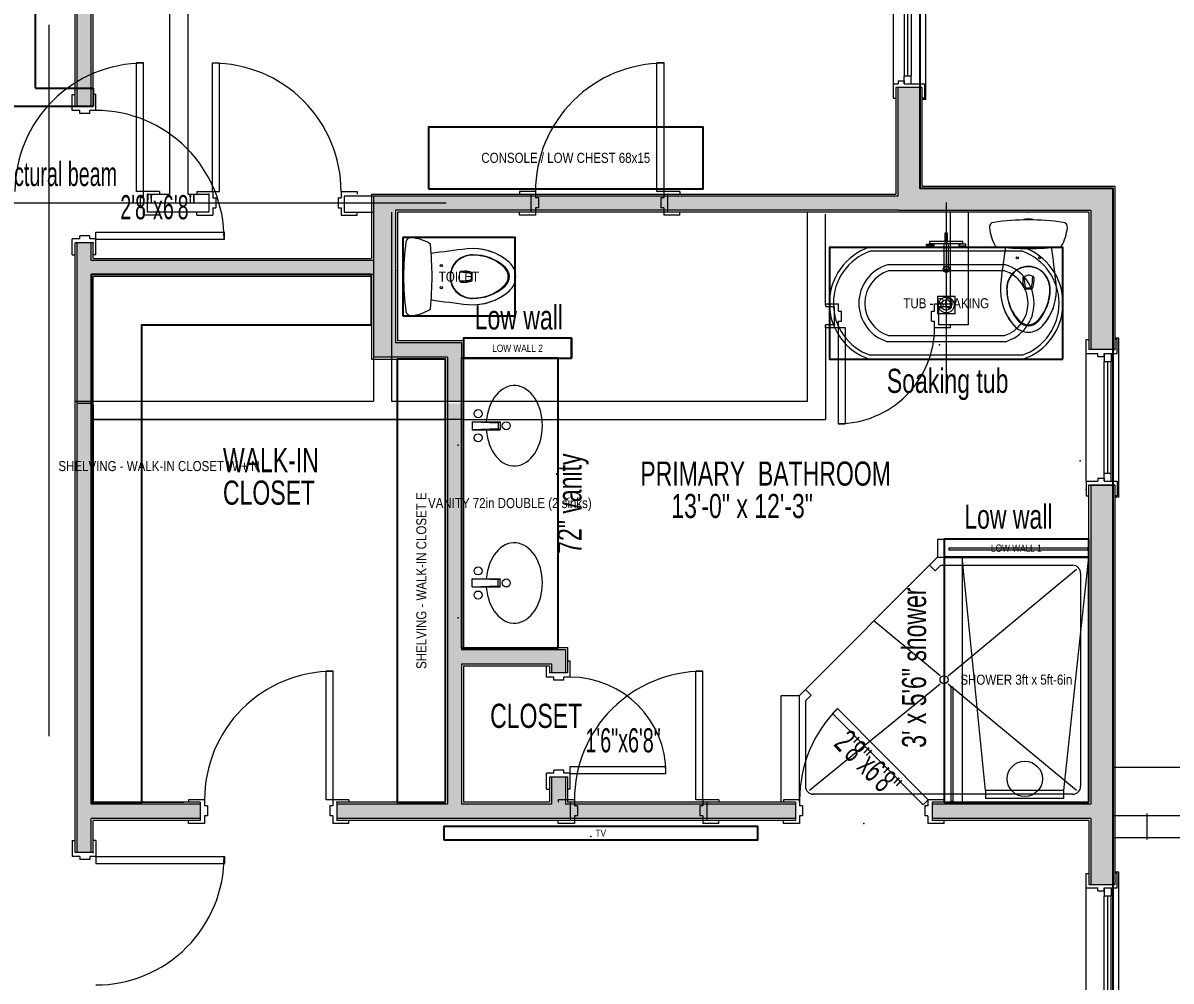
# Model space of a CAD drawing. Extents: x -864 to 864, y -576 to 576.
# Drawn here: x -6.5 to 279.2, y -123.5 to 114.8 of the extents above; entities that cross this region are included whole.
import ezdxf
from ezdxf.enums import TextEntityAlignment as Align

# ---------------------------------------------------------------- set-up
doc = ezdxf.new("R2010")
doc.units = 0
doc.header["$MEASUREMENT"] = 0
for name, color, linetype in [('1.2BEAM-FLUSH', 7, 'Continuous'), ('1.2BELOW', 9, 'Continuous'), ('1.2CASEWORK', 30, 'Continuous'), ('1.2DEMO', 3, 'Continuous'), ('1.2DOORS', 1, 'Continuous'), ('1.2FILL', 7, 'Continuous'), ('1.2FIXTURES', 5, 'Continuous'), ('1.2FLOOR-LEVELS', 30, 'Continuous'), ('1.2FURN', 11, 'Continuous'), ('1.2NOTES', 3, 'Continuous'), ('1.2OBJNAMES', 2, 'Continuous'), ('1.2REV1-REMOVED', 8, 'Continuous'), ('1.2RMNAMES', 3, 'Continuous'), ('1.2ROOF', 8, 'Continuous'), ('1.2WALLS', 1, 'Continuous'), ('1.2WINDOWS', 3, 'Continuous'), ('BORDER', 3, 'Continuous')]:
    doc.layers.add(name, color=color, linetype=linetype)
doc.styles.add('DCADTXTSTYLE1', font='ARIAL NARROW')
doc.styles.add('DCADTXTSTYLE32', font='ARIAL NARROW')
doc.styles.add('DCADTXTSTYLE33', font='ARIAL NARROW')
doc.styles.add('DCADTXTSTYLE36', font='ARIAL NARROW')
doc.styles.add('DCADTXTSTYLE42', font='ARIAL NARROW')
doc.styles.add('DCADTXTSTYLE47', font='ARIAL NARROW')
doc.styles.add('DCADTXTSTYLE49', font='ARIAL NARROW')
doc.styles.add('DCADTXTSTYLE50', font='ARIAL NARROW')
doc.styles.add('DCADTXTSTYLE51', font='ARIAL NARROW')
doc.styles.add('DCADTXTSTYLE56', font='ARIAL NARROW')
doc.styles.add('DCADTXTSTYLE57', font='ARIAL NARROW')
doc.styles.add('DCADTXTSTYLE58', font='ARIAL NARROW')
doc.styles.add('DCADTXTSTYLE72', font='ARIAL NARROW')
doc.styles.add('DCADTXTSTYLE76', font='ARIAL NARROW')
doc.styles.add('DCADTXTSTYLE77', font='ARIAL NARROW')

msp = doc.modelspace()

# ---------------------------------------------------------------- hatches: boundary and pattern name
at = {"layer": '1.2FILL', "linetype": 'Continuous', "lineweight": 0, "ltscale": 8}
for points in [[(6.95, 120.72), (6.95, 94.11), (10.45, 94.11), (10.45, 120.72)], [(259.2, 68.22), (259.2, 33.61), (264.7, 33.61), (264.7, 73.72), (216.7, 73.72), (216.7, 98.72), (211.2, 98.72), (211.2, 71.72), (153.95, 71.72), (153.95, 68.22), (189.2, 68.22), (192.7, 68.22), (211.2, 68.22)], [(119.95, 71.72), (80.7, 71.72), (80.7, 31.72), (85.2, 31.72), (85.23, 68.22), (119.95, 68.22)], [(119.95, 71.72), (153.95, 71.72), (153.95, 68.22), (119.95, 68.22)], [(99.08, 20.72), (102.58, 20.72), (102.58, 35.22), (86.2, 35.22), (86.2, 68.22), (85.23, 68.22), (85.2, 31.72), (99.08, 31.72)], [(6.95, 60.11), (6.95, 55.72), (10.45, 55.72), (10.45, 60.11)], [(6.95, 20.22), (10.45, 20.22), (10.45, 52.22), (80.7, 52.22), (80.7, 55.72), (10.45, 55.72), (10.45, 55.72), (6.95, 55.72), (6.95, 55.72)], [(80.7, 55.72), (80.7, 52.22)], [(6.95, -91.53), (10.45, -91.53), (10.45, -83.03), (37.58, -83.03), (37.58, -79.53), (10.45, -79.53), (10.45, 20.22), (6.95, 20.22)], [(102.58, 20.22), (99.08, 20.22), (99.08, -79.53), (71.58, -79.53), (71.58, -83.03), (129.64, -83.03), (129.64, -79.53), (102.58, -79.53)], [(102.58, 20.22), (102.58, 16.72)], [(124.99, -44.56), (124.99, -46.79), (128.49, -46.79), (128.49, -41.06), (102.58, -41.06), (102.58, -44.56)], [(124.99, -79.53), (128.49, -79.53), (128.49, -72.79), (124.99, -72.79)]]:
    msp.add_hatch(color=7, dxfattribs=at).paths.add_polyline_path(points, flags=0)
at = {"layer": '1.2FILL', "linetype": 'Continuous', "lineweight": 0, "ltscale": 12}
for points in [[(163.64, -79.53), (163.64, -83.03), (180.28, -83.03), (180.28, -79.53), (225.24, -79.53), (225.24, -83.03), (259.2, -83.03), (259.2, -99.51), (264.7, -99.51), (264.7, -0.16), (259.2, -0.16), (259.2, -14.07), (259.2, -17.57), (259.2, -79.53)], [(129.64, -83.03), (163.64, -83.03), (163.64, -79.53), (129.64, -79.53)], [(180.28, -79.53), (180.28, -83.03), (185.76, -83.03), (185.76, -79.53)], [(219.76, -79.53), (219.76, -83.03), (225.24, -83.03), (225.24, -79.53)]]:
    msp.add_hatch(color=7, dxfattribs=at).paths.add_polyline_path(points, flags=0)

# ---------------------------------------------------------------- linework, layer by layer
at = {"layer": '1.2BEAM-FLUSH', "color": 7, "linetype": 'Continuous', "lineweight": 0, "ltscale": 12}
msp.add_line((-48.14, 70.11), (98.78, 70.11), dxfattribs=at)
at = {"layer": '1.2BELOW', "color": 7, "linetype": 'Continuous', "lineweight": 0, "ltscale": 4}
for p, q in [((264.7, -82.28), (408.7, -82.28)), ((273.2, -81.78), (273.2, -88.28)), ((264.7, -87.78), (403.2, -87.78))]:
    msp.add_line(p, q, dxfattribs=at)
at = {"layer": '1.2CASEWORK', "color": 1, "linetype": 'Continuous', "lineweight": 0, "ltscale": 4}
for p, q in [((80.2, 39.72), (22.95, 39.72)), ((22.95, 39.72), (22.95, -79.03)), ((86.58, -79.03), (86.58, 31.22)), ((98.58, -79.03), (98.58, 31.22)), ((10.95, 19.72), (10.95, -79.03)), ((10.95, -79.03), (33.53, -79.03)), ((98.58, -79.03), (86.58, -79.03))]:
    msp.add_line(p, q, dxfattribs=at)
at = {"layer": '1.2CASEWORK', "color": 3, "linetype": 'Continuous', "lineweight": 0, "ltscale": 12}
for p, q in [((103.08, 35.72), (103.08, 36.44)), ((103.08, 36.44), (130.03, 36.44)), ((130.03, 36.44), (130.03, 31.44)), ((126.69, 31.44), (103.08, 31.44)), ((130.03, 31.44), (103.08, 31.44)), ((222.7, -13.57), (258.7, -13.57)), ((222.7, -13.57), (222.7, -18.07)), ((227.2, -18.07), (222.7, -18.07)), ((258.7, -18.07), (227.2, -18.07))]:
    msp.add_line(p, q, dxfattribs=at)
at = {"layer": '1.2CASEWORK', "color": 11, "linetype": 'Continuous', "lineweight": 0, "ltscale": 2}
msp.add_line((258.7, -13.57), (222.7, -13.57), dxfattribs=at)
at = {"layer": '1.2CASEWORK', "color": 1, "linetype": 'Continuous', "lineweight": 0, "ltscale": 12}
for p, q in [((258.45, -15.86), (223.86, -15.86)), ((223.86, -15.86), (223.86, -16.36)), ((258.45, -16.36), (223.86, -16.36)), ((258.45, -15.86), (258.45, -16.36))]:
    msp.add_line(p, q, dxfattribs=at)
at = {"layer": '1.2CASEWORK', "color": 3, "linetype": 'Continuous', "lineweight": 0, "ltscale": 24}
msp.add_line((222.7, -18.07), (258.7, -18.07), dxfattribs=at)
at = {"layer": '1.2DEMO', "color": 11, "linetype": 'Continuous', "lineweight": 0, "ltscale": 2}
for p, q in [((34.45, 223.72), (34.45, 72.22)), ((29.95, 120.22), (29.95, 72.22)), ((21.72, 72.85), (21.72, 104.85)), ((23.47, 104.85), (21.72, 104.85)), ((23.47, 72.85), (23.47, 104.85)), ((40.64, 72.85), (40.64, 104.85)), ((40.64, 104.85), (42.39, 104.85)), ((42.39, 72.85), (42.39, 104.85)), ((151.26, 72.85), (151.26, 104.85)), ((153.01, 104.85), (151.26, 104.85)), ((153.01, 72.85), (153.01, 104.85)), ((23.47, 72.85), (21.72, 72.85)), ((27.41, 72.85), (23.41, 72.85)), ((23.41, 72.85), (23.41, 71.35)), ((24.41, 67.72), (24.41, 72.22)), ((24.41, 72.22), (29.95, 72.22)), ((27.41, 72.85), (27.41, 72.22)), ((34.45, 72.22), (39.7, 72.22)), ((36.7, 72.85), (40.7, 72.85)), ((36.7, 72.85), (36.7, 72.22)), ((39.7, 72.22), (39.7, 67.74)), ((40.64, 72.85), (42.39, 72.85)), ((40.7, 72.85), (40.7, 71.35)), ((72.64, 72.85), (76.64, 72.85)), ((72.64, 72.85), (72.64, 71.35)), ((80.7, 71.72), (73.42, 71.72)), ((73.42, 71.72), (73.42, 67.75)), ((76.64, 72.85), (76.64, 72.22)), ((121.01, 72.85), (117.01, 72.85)), ((117.01, 72.85), (117.01, 72.22)), ((121.01, 72.85), (121.01, 71.35)), ((153.01, 72.85), (151.26, 72.85)), ((156.95, 72.85), (152.95, 72.85)), ((152.95, 72.85), (152.95, 71.35)), ((156.95, 72.85), (156.95, 72.22)), ((23.41, 71.35), (22.66, 71.35)), ((22.66, 71.35), (22.66, 68.85)), ((23.41, 68.85), (22.66, 68.85)), ((23.41, 68.85), (23.41, 66.97)), ((40.7, 71.35), (41.45, 71.35)), ((40.7, 68.85), (40.7, 66.97)), ((40.7, 68.85), (41.45, 68.85)), ((41.45, 71.35), (41.45, 68.85)), ((71.89, 71.35), (72.64, 71.35)), ((71.89, 71.35), (71.89, 68.85)), ((71.89, 68.85), (72.64, 68.85)), ((72.64, 68.85), (72.64, 66.97)), ((121.76, 71.35), (121.01, 71.35)), ((121.01, 68.85), (121.01, 66.97)), ((121.76, 68.85), (121.01, 68.85)), ((121.76, 71.35), (121.76, 68.85)), ((152.95, 71.35), (152.2, 71.35)), ((152.2, 71.35), (152.2, 68.85)), ((152.95, 68.85), (152.2, 68.85)), ((152.95, 68.85), (152.95, 66.97)), ((27.41, 66.97), (23.41, 66.97)), ((39.7, 67.74), (24.43, 67.74)), ((27.41, 66.97), (27.41, 67.6)), ((36.7, 66.97), (36.7, 67.6)), ((36.7, 66.97), (40.7, 66.97)), ((72.64, 66.97), (76.64, 66.97)), ((73.42, 67.75), (80.7, 67.75)), ((76.64, 66.97), (76.64, 67.6)), ((80.7, 67.72), (80.7, 20.72)), ((85.2, 67.72), (85.2, 20.72)), ((85.2, 67.72), (85.2, 20.72)), ((117.01, 66.97), (117.01, 67.6)), ((121.01, 66.97), (117.01, 66.97)), ((156.95, 66.97), (152.95, 66.97)), ((156.95, 66.97), (156.95, 67.6)), ((188.7, 20.72), (188.7, 67.72)), ((193.2, 44.66), (193.2, 67.25)), ((224.2, 67.72), (224.2, 44.22)), ((228.7, 67.72), (228.7, 39.72)), ((242.32, 51.48), (242.32, 50.61)), ((242.56, 51.78), (243.55, 52.05)), ((244.85, 51.78), (243.85, 52.05)), ((245.08, 51.48), (245.08, 50.61)), ((242.85, 48.72), (244.55, 48.72)), ((243, 48.92), (244.4, 48.92)), ((193.2, 44.97), (196.4, 44.97)), ((193.2, 44.97), (193.2, 44.35)), ((195.4, 44.22), (193.2, 44.22)), ((195.4, 39.72), (195.4, 44.22)), ((196.4, 43.1), (196.4, 44.97)), ((196.4, 43.1), (197.15, 43.1)), ((197.15, 40.6), (197.15, 43.1)), ((219.59, 43.1), (220.34, 43.1)), ((219.59, 40.6), (219.59, 43.1)), ((220.34, 44.97), (224.34, 44.97)), ((220.34, 43.1), (220.34, 44.97)), ((221.4, 39.72), (221.4, 44.22)), ((224.2, 44.22), (221.4, 44.22)), ((224.34, 44.97), (224.34, 44.35)), ((196.4, 39.1), (196.4, 40.6)), ((196.4, 40.6), (197.15, 40.6)), ((219.59, 40.6), (220.34, 40.6)), ((220.34, 39.1), (220.34, 40.6)), ((195.4, 39.72), (193.2, 39.72)), ((193.2, 39.1), (193.2, 39.72)), ((193.2, 39.41), (193.2, 16.22)), ((193.2, 39.1), (196.4, 39.1)), ((196.34, 39.1), (196.34, 15.1)), ((196.34, 39.1), (198.09, 39.1)), ((198.09, 39.1), (198.09, 15.1)), ((220.34, 39.1), (224.34, 39.1)), ((228.7, 39.72), (221.4, 39.72)), ((224.34, 39.1), (224.34, 39.72)), ((6.45, 20.72), (80.7, 20.72)), ((85.2, 20.72), (105.08, 20.72)), ((105.08, 20.72), (188.7, 20.72)), ((10.95, 16.22), (98.58, 16.22)), ((103.08, 16.22), (10.95, 16.22)), ((103.08, 16.22), (193.2, 16.22)), ((140.58, 16.22), (193.2, 16.22)), ((196.34, 15.1), (198.09, 15.1)), ((221.1, -13.57), (258.7, -13.57)), ((221.1, -13.57), (221.1, -18.07)), ((221.1, -18.07), (219.1, -20.07)), ((221.1, -18.07), (258.7, -18.07)), ((219.1, -20.07), (188.2, -50.97)), ((219.1, -20.07), (220.52, -21.48)), ((221.93, -20.07), (220.52, -21.48)), ((221.93, -20.07), (254.7, -20.07)), ((223.7, -47.55), (255.7, -21.07)), ((256.7, -22.07), (256.7, -75.03)), ((221.7, -47.55), (205.24, -33.93)), ((160.94, -78.4), (160.94, -46.4)), ((162.69, -46.4), (160.94, -46.4)), ((162.69, -78.4), (162.69, -46.4)), ((188.2, -50.97), (186.7, -52.47)), ((188.2, -50.97), (189.62, -52.38)), ((189.2, -76.03), (221.7, -49.55)), ((223.7, -49.55), (255.7, -76.03)), ((182.2, -79.03), (182.2, -52.47)), ((182.2, -52.47), (186.7, -52.47)), ((186.7, -79.03), (186.7, -52.47)), ((189.62, -52.38), (188.2, -53.8)), ((188.2, -53.8), (188.2, -75.03)), ((254.7, -77.03), (189.91, -77.03)), ((130.69, -78.4), (126.69, -78.4)), ((126.69, -78.4), (126.69, -79.03)), ((130.69, -78.4), (130.69, -79.9)), ((131.44, -79.9), (130.69, -79.9)), ((131.44, -79.9), (131.44, -82.4)), ((162.69, -78.4), (160.94, -78.4)), ((162.64, -79.9), (161.89, -79.9)), ((161.89, -79.9), (161.89, -82.4)), ((166.64, -78.4), (162.64, -78.4)), ((162.64, -78.4), (162.64, -79.9)), ((166.64, -78.4), (166.64, -79.03)), ((130.69, -82.4), (130.69, -84.28)), ((131.44, -82.4), (130.69, -82.4)), ((162.64, -82.4), (161.89, -82.4)), ((162.64, -82.4), (162.64, -84.28)), ((126.69, -84.28), (126.69, -83.65)), ((130.69, -84.28), (126.69, -84.28)), ((166.64, -84.28), (162.64, -84.28)), ((166.64, -84.28), (166.64, -83.65))]:
    msp.add_line(p, q, dxfattribs=at)
for centre, radius in [((240.94, 56.4), 0.276), ((240.94, 56.4), 0.276), ((246.46, 56.4), 0.276), ((246.46, 56.4), 0.276), ((222.7, -48.55), 1)]:
    msp.add_circle(centre, radius, dxfattribs=at)
for centre, radius, start, end in [((23.41, 72.85), 31.94, 89.8972, 180), ((40.7, 72.85), 31.94, 0, 90.1028), ((152.95, 72.85), 31.94, 89.8972, 180), ((243.7, 2.82), 62.99, 82.1189, 97.8811), ((243.01, 64), 1.97, 90.5161, 114.1097), ((243.7, -12.5), 78.47, 89.4839, 90.5161), ((244.39, 64), 1.97, 65.8903, 89.4839), ((235.24, 63.97), 1.26, 97.8817, 186.4559), ((245.72, 65.15), 11.81, 186.4554, 209.4775), ((241.68, 65.15), 11.81, 330.5225, 353.5446), ((252.17, 63.97), 1.26, 353.5441, 442.1201), ((235.82, 59.55), 0.433, 209.4781, 264.2189), ((245.72, 65.15), 11.81, 209.4775, 210.5707), ((243.7, 137.46), 78.74, 264.0592, 264.2206), ((243.7, 137.46), 78.74, 264.2206, 270), ((432.52, 29.02), 196.85, 171.2017, 173.9763), ((243.7, 137.46), 78.74, 270, 275.7794), ((54.88, 29.02), 196.85, 6.1133, 8.7983), ((251.59, 59.55), 0.433, 275.7811, 330.5219), ((243.7, 137.46), 78.74, 275.7794, 275.9408), ((241.68, 65.15), 11.81, 329.4293, 330.5225), ((244.19, 48.59), 5.91, 146.4946, 179.4488), ((244.19, 48.59), 5.83, 146.4946, 179.4488), ((243.7, 48.92), 5.32, 33.5054, 146.4946), ((243.7, 48.92), 5.24, 33.5054, 146.4946), ((242.64, 51.48), 0.315, 105, 180), ((252.46, 51.68), 9.84, 180, 196.2602), ((243.7, 51.48), 0.591, 75, 105), ((234.94, 51.68), 9.84, 343.7398, 360), ((244.76, 51.48), 0.315, 0, 75), ((243.21, 48.59), 5.83, 0.5512, 33.5054), ((243.21, 48.59), 5.91, 0.5512, 33.5054), ((250.3, 48.53), 13.58, 175.1848, 221.8886), ((250.3, 48.53), 12.01, 179.4488, 221.8886), ((250.3, 48.53), 11.93, 179.4488, 198.0974), ((247.05, 50.61), 4.72, 180, 201.9348), ((242.85, 48.92), 0.197, 201.9348, 270), ((243, 49.04), 0.118, 195.081, 270), ((244.4, 49.04), 0.118, 270, 344.919), ((244.55, 48.92), 0.197, 270, 338.0652), ((240.35, 50.61), 4.72, 338.0652, 360), ((237.11, 48.53), 12.01, 318.1114, 360.5512), ((237.11, 48.53), 13.58, 318.1114, 366.1133), ((237.11, 48.53), 11.93, 341.9026, 360.5512), ((250.3, 48.53), 13.58, 187.231, 221.9948), ((237.11, 48.53), 13.58, 318.1114, 353.9005), ((248.69, 48.01), 10.24, 198.0974, 226.8058), ((238.72, 48.01), 10.24, 313.1942, 341.9026), ((243.7, 42.62), 3.15, 221.9318, 318.0538), ((243.7, 42.7), 2.95, 226.8058, 313.1942), ((196.39, 39.11), 23.95, 269.8801, 359.9829), ((243.7, 42.62), 4.72, 222.1939, 318.1113), ((243.7, 42.62), 4.72, 222.1939, 318.1113), ((254.7, -22.07), 2, 0, 90), ((162.64, -78.4), 31.94, 89.8972, 180), ((190.2, -75.03), 2, 180, 270), ((254.7, -75.03), 2, 270, 360)]:
    msp.add_arc(centre, radius, start, end, dxfattribs=at)
for p in [(24.41, 72.22), (39.7, 72.22), (153.95, 72.22), (195.4, 39.72), (222.7, -48.55), (163.64, -79.03), (134.83, -87.53)]:
    msp.add_point(p, dxfattribs=at)
at = {"layer": '1.2DOORS', "color": 3, "linetype": 'Continuous', "lineweight": 0, "ltscale": 24}
for p, q in [((5.7, 93.05), (5.7, 97.05)), ((11.58, 93.05), (11.58, 97.05)), ((7.58, 93.05), (5.7, 93.05)), ((7.58, 92.3), (7.58, 93.05)), ((10.08, 92.3), (7.58, 92.3)), ((11.58, 93.05), (10.08, 93.05)), ((10.08, 92.3), (10.08, 93.05)), ((5.7, 57.11), (5.7, 61.11)), ((7.58, 61.11), (5.7, 61.11)), ((7.58, 61.11), (7.58, 61.86)), ((10.08, 61.86), (7.58, 61.86)), ((10.08, 61.11), (10.08, 61.86)), ((11.58, 61.11), (10.08, 61.11)), ((11.58, 62.8), (43.58, 62.8)), ((11.58, 61.05), (11.58, 62.8)), ((11.58, 57.11), (11.58, 61.11)), ((11.58, 61.05), (43.58, 61.05)), ((43.58, 61.05), (43.58, 62.8)), ((123.74, -47.91), (123.74, -45.06)), ((129.61, -47.91), (129.61, -43.91)), ((68.88, -78.4), (68.88, -46.4)), ((70.63, -46.4), (68.88, -46.4)), ((70.63, -78.4), (70.63, -46.4)), ((125.61, -47.91), (123.74, -47.91)), ((125.61, -48.66), (125.61, -47.91)), ((129.61, -47.91), (128.11, -47.91)), ((128.11, -48.66), (128.11, -47.91)), ((128.11, -48.66), (125.61, -48.66)), ((196.22, -55.68), (194.98, -56.91)), ((217.52, -79.63), (194.98, -56.91)), ((218.76, -78.4), (196.22, -55.68)), ((125.61, -71.79), (125.61, -71.04)), ((128.11, -71.04), (125.61, -71.04)), ((128.11, -71.79), (128.11, -71.04)), ((129.61, -70.1), (153.5, -70.1)), ((129.61, -71.85), (129.61, -70.1)), ((153.5, -71.85), (153.5, -70.1)), ((123.74, -75.79), (123.74, -71.79)), ((125.61, -71.79), (123.74, -71.79)), ((129.61, -71.79), (128.11, -71.79)), ((129.61, -75.79), (129.61, -71.79)), ((129.61, -71.85), (153.5, -71.85)), ((38.63, -78.4), (34.63, -78.4)), ((38.63, -78.4), (38.63, -79.9)), ((39.38, -79.9), (38.63, -79.9)), ((39.38, -79.9), (39.38, -82.4)), ((70.63, -78.4), (68.88, -78.4)), ((70.58, -79.9), (69.83, -79.9)), ((69.83, -79.9), (69.83, -82.4)), ((74.58, -78.4), (70.58, -78.4)), ((70.58, -78.4), (70.58, -79.9)), ((186.76, -78.4), (182.76, -78.4)), ((186.76, -78.4), (186.76, -79.9)), ((187.51, -79.9), (186.76, -79.9)), ((187.51, -79.9), (187.51, -82.4)), ((218.76, -78.4), (217.52, -79.63)), ((218.7, -79.9), (217.95, -79.9)), ((217.95, -79.9), (217.95, -82.4)), ((222.7, -78.4), (218.7, -78.4)), ((218.7, -78.4), (218.7, -79.9)), ((38.63, -82.4), (38.63, -84.28)), ((39.38, -82.4), (38.63, -82.4)), ((70.58, -82.4), (69.83, -82.4)), ((70.58, -82.4), (70.58, -84.28)), ((186.76, -82.4), (186.76, -84.28)), ((187.51, -82.4), (186.76, -82.4)), ((218.7, -82.4), (217.95, -82.4)), ((218.7, -82.4), (218.7, -84.28)), ((38.63, -84.28), (34.63, -84.28)), ((74.58, -84.28), (70.58, -84.28)), ((186.76, -84.28), (182.76, -84.28)), ((222.7, -84.28), (218.7, -84.28)), ((5.7, -88.53), (5.7, -92.53)), ((11.58, -88.53), (11.58, -92.53)), ((7.58, -92.53), (5.7, -92.53)), ((7.58, -92.53), (7.58, -93.28)), ((10.08, -93.28), (7.58, -93.28)), ((11.58, -92.53), (10.08, -92.53)), ((10.08, -92.53), (10.08, -93.28)), ((11.58, -92.47), (43.58, -92.47)), ((11.58, -92.47), (11.58, -94.22)), ((11.58, -94.22), (43.58, -94.22)), ((43.58, -92.47), (43.58, -94.22))]:
    msp.add_line(p, q, dxfattribs=at)
at = {"layer": '1.2DOORS', "color": 3, "linetype": 'Continuous', "lineweight": 0, "ltscale": 12}
for p, q in [((5.7, 97.05), (6.33, 97.05)), ((11.58, 97.05), (10.95, 97.05)), ((5.7, 57.11), (6.33, 57.11)), ((11.58, 57.11), (10.95, 57.11)), ((123.74, -45.06), (124.36, -45.06)), ((129.61, -43.91), (128.99, -43.91)), ((123.74, -75.79), (124.36, -75.79)), ((129.61, -75.79), (128.99, -75.79)), ((34.63, -78.4), (34.63, -79.03)), ((74.58, -78.4), (74.58, -79.03)), ((182.76, -78.4), (182.76, -79.03)), ((222.7, -78.4), (222.7, -79.03)), ((34.63, -84.28), (34.63, -83.65)), ((74.58, -84.28), (74.58, -83.65)), ((182.76, -84.28), (182.76, -83.65)), ((222.7, -84.28), (222.7, -83.65)), ((5.7, -88.53), (6.33, -88.53)), ((11.58, -88.53), (10.95, -88.53))]:
    msp.add_line(p, q, dxfattribs=at)
at = {"layer": '1.2DOORS', "color": 1, "linetype": 'Continuous', "lineweight": 0}
for centre, radius, start, end in [((11.58, 61.11), 31.94, 359.8972, 450), ((70.58, -78.4), 31.94, 89.8972, 180), ((129.61, -71.79), 23.89, 0, 90), ((218.7, -78.4), 31.94, 134.6917, 180), ((11.58, -92.53), 31.94, 270, 360.1028)]:
    msp.add_arc(centre, radius, start, end, dxfattribs=at)
at = {"layer": '1.2DOORS', "color": 51, "linetype": 'Continuous', "lineweight": 0, "ltscale": 12}
for p in [(10.95, 60.11), (128.99, -72.79), (71.58, -79.03)]:
    msp.add_point(p, dxfattribs=at)
at = {"layer": '1.2FIXTURES', "color": 3, "linetype": 'Continuous', "lineweight": 0}
for p, q in [((242.33, 59.03), (204.15, 59.03)), ((242.33, 31.15), (204.15, 31.15))]:
    msp.add_line(p, q, dxfattribs=at)
at = {"layer": '1.2FIXTURES', "color": 11, "linetype": 'Continuous', "lineweight": 0}
for p, q in [((242.16, 58.03), (204.32, 58.03)), ((237.99, 54.65), (208.64, 54.65)), ((221.07, 46.86), (221.07, 42.45)), ((221.07, 46.86), (225.44, 46.86)), ((225.44, 42.45), (225.44, 46.86)), ((225.44, 42.45), (221.07, 42.45)), ((237.99, 35.53), (208.64, 35.53)), ((242.16, 32.15), (204.32, 32.15))]:
    msp.add_line(p, q, dxfattribs=at)
at = {"layer": '1.2FIXTURES', "color": 7, "linetype": 'Continuous', "lineweight": 0}
for p, q in [((102.21, 52.86), (101.95, 51.86)), ((102.21, 50.57), (101.95, 51.56)), ((102.52, 53.09), (103.38, 53.09)), ((105.07, 51.01), (105.07, 52.41)), ((105.27, 50.86), (105.27, 52.56)), ((237.76, 53.15), (208.86, 53.15)), ((102.52, 50.33), (103.38, 50.33)), ((237.76, 37.03), (208.86, 37.03))]:
    msp.add_line(p, q, dxfattribs=at)
at = {"layer": '1.2FIXTURES', "color": 3, "linetype": 'Continuous', "lineweight": 0, "ltscale": 12}
for p, q in [((126.69, -40.56), (126.69, 31.44)), ((258.7, -79.03), (258.7, -0.16))]:
    msp.add_line(p, q, dxfattribs=at)
at = {"layer": '1.2FIXTURES', "color": 1, "linetype": 'Continuous', "lineweight": 0, "ltscale": 12}
for p, q in [((105.24, 15.63), (112.24, 15.63)), ((105.24, 15.63), (105.24, 13.63)), ((105.24, 15.63), (111.74, 15.38)), ((111.74, 15.38), (112.24, 15.63)), ((111.74, 15.38), (111.74, 13.88)), ((112.24, 15.63), (112.24, 13.63)), ((111.74, 13.88), (105.24, 13.63)), ((105.24, 13.63), (112.24, 13.63)), ((112.24, 13.63), (111.74, 13.88)), ((222.7, -78.71), (222.7, -13.57)), ((227.2, -18.07), (227.2, -79.21)), ((233.05, -76.06), (227.2, -18.07)), ((252.56, -76.06), (258.7, -18.07)), ((105.24, -23.48), (112.24, -23.48)), ((105.24, -25.48), (105.24, -23.48)), ((111.74, -23.73), (105.24, -23.48)), ((105.24, -25.48), (111.74, -25.23)), ((105.24, -25.48), (112.24, -25.48)), ((112.24, -23.48), (111.74, -23.73)), ((111.74, -25.23), (111.74, -23.73)), ((111.74, -25.23), (112.24, -25.48)), ((112.24, -25.48), (112.24, -23.48)), ((224.51, -78.87), (224.51, -50.41)), ((225.01, -50.41), (224.51, -50.41)), ((225.01, -78.87), (225.01, -50.41)), ((252.56, -76.06), (233.05, -76.06)), ((233.05, -76.06), (233.05, -78.06)), ((252.56, -78.06), (252.56, -76.06)), ((225.01, -78.87), (224.51, -78.87)), ((252.56, -78.06), (233.05, -78.06))]:
    msp.add_line(p, q, dxfattribs=at)
at = {"layer": '1.2FIXTURES', "color": 3, "linetype": 'Continuous', "lineweight": 0, "ltscale": 24}
for p, q in [((222.7, -78.71), (222.7, -13.57)), ((222.7, -13.57), (258.7, -13.57))]:
    msp.add_line(p, q, dxfattribs=at)
at = {"layer": '1.2FIXTURES', "color": 5, "linetype": 'Continuous', "lineweight": 0, "ltscale": 12}
msp.add_line((258.7, -79.03), (225.74, -79.03), dxfattribs=at)
at = {"layer": '1.2FIXTURES', "color": 7, "linetype": 'Continuous', "lineweight": 0}
for points in [[(227.42, 60.45), (219.07, 60.45), (219.07, 59.95), (227.42, 59.95)], [(223.6, 62.53), (222.89, 62.53), (222.89, 60.45), (223.6, 60.45)], [(218.35, 59.77), (220.14, 59.77), (220.14, 59.38), (218.35, 59.38)], [(223.81, 59.95), (222.66, 59.95), (222.66, 53.53), (223.81, 53.53)], [(228.15, 59.77), (226.35, 59.77), (226.35, 59.38), (228.15, 59.38)]]:
    msp.add_lwpolyline(points, close=True, dxfattribs=at)
for centre, radius in [((97.59, 54.47), 0.276), ((97.59, 54.47), 0.276), ((223.27, 53.53), 0.777), ((97.59, 48.95), 0.276), ((97.59, 48.95), 0.276), ((223.27, 44.65), 1.28)]:
    msp.add_circle(centre, radius, dxfattribs=at)
at = {"layer": '1.2FIXTURES', "color": 11, "linetype": 'Continuous', "lineweight": 0}
msp.add_circle((223.27, 44.65), 1.96, dxfattribs=at)
at = {"layer": '1.2FIXTURES', "color": 1, "linetype": 'Continuous', "lineweight": 0, "ltscale": 12}
for centre, radius in [((106.74, 17.63), 1), ((106.74, 11.63), 1), ((106.74, -21.48), 1), ((106.74, -27.48), 1), ((242.81, -73.19), 4.38)]:
    msp.add_circle(centre, radius, dxfattribs=at)
at = {"layer": '1.2FIXTURES', "color": 1, "linetype": 'Continuous', "lineweight": 0, "ltscale": 4}
for centre in [(113.74, 14.63), (113.74, -24.48)]:
    msp.add_circle(centre, 1, dxfattribs=at)
at = {"layer": '1.2FIXTURES', "color": 3, "linetype": 'Continuous', "lineweight": 0}
for centre, radius, start, end in [((151.18, 51.71), 62.99, 172.1189, 187.8811), ((90.03, 60.18), 1.26, 83.5441, 172.1201), ((88.84, 49.69), 11.81, 60.5225, 83.5446), ((94.44, 59.6), 0.433, 5.7811, 60.5219), ((88.84, 49.69), 11.81, 59.4293, 60.5225), ((16.53, 51.71), 78.74, 5.7794, 5.9408), ((16.53, 51.71), 78.74, 0, 5.7794), ((124.98, -137.11), 196.85, 96.1133, 98.7983), ((105.46, 45.12), 13.58, 48.1114, 96.1133), ((105.46, 45.12), 13.58, 48.1114, 83.9005), ((208.86, 45.09), 14.71, 108.682, 251.318), ((237.62, 45.09), 14.71, 288.682, 431.318), ((105.07, 51.71), 5.32, 123.5054, 236.4946), ((105.07, 51.71), 5.24, 123.5054, 236.4946), ((105.4, 51.22), 5.91, 90.5512, 123.5054), ((105.4, 51.22), 5.83, 90.5512, 123.5054), ((105.46, 45.12), 12.01, 48.1114, 90.5512), ((105.46, 45.12), 11.93, 71.9026, 90.5512), ((105.99, 46.73), 10.24, 43.1942, 71.9026), ((111.37, 51.71), 4.72, 312.1939, 408.1113), ((111.37, 51.71), 4.72, 312.1939, 408.1113), ((90, 52.4), 1.97, 155.8903, 179.4839), ((166.49, 51.71), 78.47, 179.4839, 180.5161), ((16.53, 51.71), 78.74, 354.2206, 360), ((111.3, 51.71), 2.95, 316.8058, 403.1942), ((111.37, 51.71), 3.15, 311.9318, 408.0538), ((90, 51.02), 1.97, 180.5161, 204.1097), ((105.46, 58.31), 12.01, 269.4488, 311.8886), ((105.99, 56.7), 10.24, 288.0974, 316.8058), ((124.98, 240.53), 196.85, 261.2017, 263.9763), ((105.4, 52.2), 5.91, 236.4946, 269.4488), ((105.4, 52.2), 5.83, 236.4946, 269.4488), ((105.46, 58.31), 13.58, 265.1848, 311.8886), ((105.46, 58.31), 11.93, 269.4488, 288.0974), ((105.46, 58.31), 13.58, 277.231, 311.9948), ((90.03, 43.25), 1.26, 187.8817, 276.4559), ((88.84, 53.73), 11.81, 276.4554, 299.4775), ((94.44, 43.83), 0.433, 299.4781, 354.2189), ((88.84, 53.73), 11.81, 299.4775, 300.5707), ((16.53, 51.71), 78.74, 354.0592, 354.2206)]:
    msp.add_arc(centre, radius, start, end, dxfattribs=at)
at = {"layer": '1.2FIXTURES', "color": 11, "linetype": 'Continuous', "lineweight": 0}
for centre, radius, start, end in [((208.86, 45.09), 13.71, 109.3575, 250.6425), ((237.62, 45.09), 13.71, 289.3575, 430.6425), ((211.47, 45.09), 9.97, 106.5247, 253.4753), ((235.15, 45.09), 9.97, 286.5247, 433.4753)]:
    msp.add_arc(centre, radius, start, end, dxfattribs=at)
at = {"layer": '1.2FIXTURES', "color": 7, "linetype": 'Continuous', "lineweight": 0}
for centre, radius, start, end in [((102.52, 51.71), 0.591, 165, 195), ((102.52, 52.77), 0.315, 90, 165), ((102.32, 42.95), 9.84, 73.7398, 90), ((103.38, 48.36), 4.72, 68.0652, 90), ((104.96, 52.41), 0.118, 0, 74.919), ((105.07, 52.56), 0.197, 0, 68.0652), ((211.47, 45.09), 8.47, 107.9387, 252.0613), ((235.15, 45.09), 8.47, 287.9387, 432.0613), ((102.52, 50.65), 0.315, 195, 270), ((102.32, 60.47), 9.84, 270, 286.2602), ((103.38, 55.06), 4.72, 270, 291.9348), ((104.96, 51.01), 0.118, 285.081, 360), ((105.07, 50.86), 0.197, 291.9348, 360)]:
    msp.add_arc(centre, radius, start, end, dxfattribs=at)
at = {"layer": '1.2FIXTURES', "color": 1, "linetype": 'Continuous', "lineweight": 0, "ltscale": 4}
for centre, major_axis, start_param, end_param in [((115.74, 14.63), (0, 10), 1.678075, 7.745731), ((115.74, -24.48), (0, -10), 4.82064, 10.888296)]:
    msp.add_ellipse(centre, major_axis=major_axis, ratio=0.7, start_param=start_param, end_param=end_param, dxfattribs=at)
at = {"layer": '1.2FIXTURES', "color": 51, "linetype": 'Continuous', "lineweight": 0, "ltscale": 11.998862}
msp.add_point((86.27, 53.21), dxfattribs=at)
at = {"layer": '1.2FIXTURES', "color": 3, "linetype": 'Continuous', "lineweight": 0}
msp.add_point((221.54, 34.78), dxfattribs=at)
at = {"layer": '1.2FIXTURES', "color": 1, "linetype": 'Continuous', "lineweight": 0, "ltscale": 12}
for p in [(101.74, 9.77), (101.74, -33.12)]:
    msp.add_point(p, dxfattribs=at)
at = {"layer": '1.2FLOOR-LEVELS'}
msp.add_lwpolyline([(216.7, 229.72), (216.7, 73.73), (216.7, 73.73), (216.7, 73.73), (216.7, 73.73), (216.7, 73.73), (216.7, 73.73), (216.7, 73.72), (216.7, 73.72), (216.7, 73.72), (216.7, 73.72), (216.7, 73.72), (216.71, 73.72), (216.71, 73.72), (216.71, 73.72), (216.71, 73.72), (216.71, 73.72), (216.71, 73.72), (264.7, 73.72), (264.7, 73.72), (264.7, 73.72), (264.7, -286.28)], dxfattribs=at)
at = {"layer": '1.2FURN', "color": 11, "linetype": 'Continuous', "lineweight": 0, "ltscale": 12}
msp.add_lwpolyline([(94.36, 73.58), (162.75, 73.58), (162.75, 88.93), (94.36, 88.93)], close=True, dxfattribs=at)
at = {"layer": '1.2FURN', "color": 11, "linetype": 'Continuous', "lineweight": 0, "ltscale": 12, "elevation": 50647.97}
msp.add_lwpolyline([(98.18, -88.36), (98.18, -85.06), (176.35, -85.06), (176.35, -88.36)], close=True, dxfattribs=at)
at = {"layer": '1.2NOTES', "color": 7, "linetype": 'Continuous', "lineweight": 0}
msp.add_line((223.27, 70.15), (223.27, 22.56), dxfattribs=at)
at = {"layer": '1.2OBJNAMES'}
for points in [[(94.36, 73.58), (162.75, 73.58), (162.75, 88.93), (94.36, 88.93)], [(88.03, 41.99), (115.92, 41.99), (115.92, 61.43), (88.03, 61.43)], [(252.3, 31.2), (252.3, 59), (194.2, 59), (194.2, 31.2)], [(10.45, -79), (23, -79), (23, 39.7), (80.2, 39.7), (80.2, 52.22), (10.45, 52.22)], [(130, 31.4), (130, 36.4), (103.1, 36.4), (103.1, 31.4)], [(98.6, -79), (98.6, 31.2), (86.6, 31.2), (86.6, -79)], [(126.7, -40.6), (126.7, 31.4), (102.58, 31.4), (102.58, -40.6)], [(258.7, -18.07), (258.7, -13.57), (222.7, -13.57), (222.7, -18.07)], [(258.7, -79), (258.7, -18.07), (222.7, -18.07), (222.7, -79)], [(98.18, -88.36), (176.35, -88.36), (176.35, -85.06), (98.18, -85.06)]]:
    msp.add_lwpolyline(points, close=True, dxfattribs=at)
at = {"layer": '1.2REV1-REMOVED', "color": 5, "linetype": 'Continuous', "lineweight": 0, "ltscale": 12}
for p, q in [((6.45, 94.11), (6.45, 120.22)), ((10.95, 94.11), (10.95, 120.22))]:
    msp.add_line(p, q, dxfattribs=at)
at = {"layer": '1.2REV1-REMOVED', "color": 7, "linetype": 'Continuous', "lineweight": 0, "ltscale": 12}
for p, q in [((6.95, 94.11), (6.95, 120.72)), ((10.45, 94.11), (10.45, 120.72))]:
    msp.add_line(p, q, dxfattribs=at)
at = {"layer": '1.2REV1-REMOVED', "color": 1, "linetype": 'Continuous', "lineweight": 0, "ltscale": 12}
msp.add_line((10.95, 94.11), (6.45, 94.11), dxfattribs=at)
at = {"layer": '1.2ROOF', "color": 3, "linetype": 'Continuous', "lineweight": 0, "ltscale": 12}
msp.add_line((264.7, -70.28), (420.7, -70.28), dxfattribs=at)
at = {"layer": '1.2WALLS', "color": 1, "linetype": 'Continuous', "lineweight": 0, "ltscale": 12}
for p, q in [((217.2, 98.72), (210.7, 98.72)), ((217.2, 98.72), (210.7, 98.72)), ((119.95, 67.72), (119.95, 72.22)), ((153.95, 67.72), (153.95, 72.22)), ((10.95, 60.11), (6.45, 60.11)), ((265.2, 33.61), (258.7, 33.61)), ((265.2, -0.16), (258.7, -0.16)), ((258.7, -0.16), (265.2, -0.16)), ((37.58, -79.03), (37.58, -83.53)), ((71.58, -79.03), (71.58, -83.53)), ((185.76, -79.03), (185.76, -83.53)), ((219.76, -79.03), (219.76, -83.53)), ((10.95, -91.53), (6.45, -91.53)), ((258.7, -99.51), (265.2, -99.51))]:
    msp.add_line(p, q, dxfattribs=at)
at = {"layer": '1.2WALLS', "color": 5, "linetype": 'Continuous', "lineweight": 0, "ltscale": 12}
for p, q in [((210.7, 98.72), (210.7, 72.22)), ((80.2, 72.22), (210.7, 72.22)), ((80.2, 72.22), (80.2, 56.22)), ((258.7, 67.72), (86.7, 67.72)), ((86.7, 67.72), (86.7, 35.72)), ((258.7, 67.72), (258.7, 33.61)), ((6.45, 56.22), (6.45, 60.11)), ((10.95, 56.22), (10.95, 60.11)), ((6.45, 56.22), (6.45, 56.22)), ((6.45, 20.72), (6.45, 56.22)), ((10.95, 56.22), (80.2, 56.22)), ((10.95, -79.03), (10.95, 51.72)), ((80.2, 51.72), (10.95, 51.72)), ((80.2, 51.72), (80.2, 31.22)), ((103.08, 35.72), (86.7, 35.72)), ((103.08, 35.72), (103.08, -40.56)), ((80.2, 31.22), (98.58, 31.22)), ((98.58, 31.22), (98.58, -79.03)), ((6.45, -91.53), (6.45, 20.72)), ((265.2, -0.16), (265.2, -99.51)), ((103.08, -40.56), (128.99, -40.56)), ((128.99, -40.56), (128.99, -46.79)), ((103.08, -45.06), (103.08, -79.03)), ((103.08, -45.06), (124.49, -45.06)), ((124.49, -45.06), (124.49, -46.79)), ((124.49, -72.79), (124.49, -79.03)), ((128.99, -72.79), (128.99, -79.03)), ((37.58, -79.03), (10.95, -79.03)), ((98.58, -79.03), (71.58, -79.03)), ((124.49, -79.03), (103.08, -79.03)), ((185.76, -79.03), (128.99, -79.03)), ((222.81, -79.03), (219.76, -79.03)), ((258.7, -79.03), (219.76, -79.03)), ((37.58, -83.53), (10.95, -83.53)), ((10.95, -91.53), (10.95, -83.53)), ((185.76, -83.53), (71.58, -83.53)), ((258.7, -83.53), (219.76, -83.53)), ((258.7, -83.53), (258.7, -99.51))]:
    msp.add_line(p, q, dxfattribs=at)
at = {"layer": '1.2WALLS', "color": 7, "linetype": 'Continuous', "lineweight": 0, "ltscale": 12}
for p, q in [((211.2, 98.72), (211.2, 71.72)), ((216.7, 98.72), (216.7, 73.72)), ((211.2, 71.72), (80.7, 71.72)), ((80.7, 71.72), (80.7, 55.72)), ((216.7, 73.72), (264.7, 73.72)), ((264.7, 73.72), (264.7, 33.61)), ((211.2, 68.22), (86.2, 68.22)), ((86.2, 68.22), (86.2, 35.22)), ((211.2, 68.22), (259.2, 68.22)), ((259.2, 68.22), (259.2, 33.61)), ((6.95, -91.53), (6.95, 60.11)), ((10.45, 55.72), (10.45, 60.11)), ((6.95, 55.72), (6.95, 55.72)), ((80.7, 55.72), (10.45, 55.72)), ((10.45, -79.53), (10.45, 52.22)), ((80.7, 52.22), (10.45, 52.22)), ((80.7, 52.22), (80.7, 31.72)), ((102.58, 35.22), (86.2, 35.22)), ((102.58, 35.22), (102.58, -41.06)), ((99.08, 31.72), (80.7, 31.72)), ((99.08, 31.72), (99.08, -79.53)), ((6.95, 20.22), (10.45, 20.22)), ((259.2, -0.16), (259.2, -79.53)), ((264.7, -0.16), (264.7, -99.51)), ((102.58, -41.06), (128.49, -41.06)), ((128.49, -41.06), (128.49, -46.79)), ((102.58, -44.56), (102.58, -79.53)), ((102.58, -44.56), (124.99, -44.56)), ((124.99, -44.56), (124.99, -46.79)), ((128.99, -46.79), (124.49, -46.79)), ((128.99, -72.79), (124.49, -72.79)), ((124.99, -72.79), (124.99, -79.53)), ((128.49, -72.79), (128.49, -79.53)), ((37.58, -79.53), (10.45, -79.53)), ((99.08, -79.53), (71.58, -79.53)), ((124.99, -79.53), (102.58, -79.53)), ((185.76, -79.53), (128.49, -79.53)), ((259.2, -79.53), (219.76, -79.53)), ((37.58, -83.03), (10.45, -83.03)), ((10.45, -91.53), (10.45, -83.03)), ((185.76, -83.03), (71.58, -83.03)), ((259.2, -83.03), (219.76, -83.03)), ((259.2, -83.03), (259.2, -99.51))]:
    msp.add_line(p, q, dxfattribs=at)
at = {"layer": '1.2WALLS', "color": 132, "linetype": 'Continuous', "lineweight": 0, "ltscale": 12}
for p, q in [((217.2, 98.72), (217.2, 74.22)), ((217.2, 74.22), (265.2, 74.22)), ((265.2, 74.22), (265.2, 33.61))]:
    msp.add_line(p, q, dxfattribs=at)
at = {"layer": '1.2WALLS', "color": 11, "linetype": 'Continuous', "lineweight": 0, "ltscale": 2}
for p, q in [((129.64, -79.03), (129.64, -83.53)), ((163.64, -79.03), (163.64, -83.53))]:
    msp.add_line(p, q, dxfattribs=at)
at = {"layer": '1.2WALLS'}
for points in [[(-3.4, 98.6), (-3.4, 120.2)], [(-3.4, 98.6), (11, 98.6)], [(11, 94.1), (11, 98.6)], [(-41.3, 94.1), (11, 94.1)]]:
    msp.add_lwpolyline(points, dxfattribs=at)
at = {"layer": '1.2WALLS', "color": 5, "linetype": 'Continuous', "lineweight": 0, "ltscale": 12}
msp.add_point((202.73, -84.28), dxfattribs=at)
at = {"layer": '1.2WALLS', "color": 51, "linetype": 'Continuous', "lineweight": 0, "ltscale": 12}
msp.add_point((10.95, -91.53), dxfattribs=at)
at = {"layer": '1.2WINDOWS', "color": 7, "linetype": 'Continuous', "lineweight": 0, "ltscale": 12}
for p, q in [((218.2, 95.76), (218.2, 208.57)), ((210.08, 133.21), (210.08, 99.69)), ((266.2, -3.12), (266.2, 36.45)), ((258.08, 0.81), (258.08, 32.61)), ((266.2, -138.24), (266.2, -96.43)), ((258.08, -134.3), (258.08, -100.28))]:
    msp.add_line(p, q, dxfattribs=at)
at = {"layer": '1.2WINDOWS', "color": 11, "linetype": 'Continuous', "lineweight": 0, "ltscale": 24}
for p, q in [((212.77, 131.21), (212.77, 101.69)), ((214.52, 131.21), (214.52, 101.69)), ((262.52, 2.81), (262.52, 30.61)), ((264.27, 2.81), (264.27, 30.61)), ((262.52, -132.3), (262.52, -102.28)), ((264.27, -132.3), (264.27, -102.28))]:
    msp.add_line(p, q, dxfattribs=at)
at = {"layer": '1.2WINDOWS', "color": 3, "linetype": 'Continuous', "lineweight": 0, "ltscale": 12}
for p, q in [((213.64, 131.21), (213.64, 101.69)), ((212.77, 101.69), (214.52, 101.69)), ((212.77, 99.69), (212.77, 101.69)), ((214.52, 99.69), (214.52, 101.69)), ((262.52, 32.61), (262.52, 30.61)), ((264.27, 32.61), (264.27, 30.61)), ((262.52, 30.61), (264.27, 30.61)), ((263.39, 30.61), (263.39, 2.81)), ((262.52, 2.81), (264.27, 2.81)), ((262.52, 0.81), (262.52, 2.81)), ((264.27, 0.81), (264.27, 2.81)), ((262.52, -100.28), (262.52, -102.28)), ((262.52, -102.28), (264.27, -102.28)), ((263.39, -102.28), (263.39, -132.3)), ((264.27, -100.28), (264.27, -102.28))]:
    msp.add_line(p, q, dxfattribs=at)
at = {"layer": '1.2WINDOWS', "color": 3, "linetype": 'Continuous', "lineweight": 0, "ltscale": 24}
for p, q in [((211.27, 100.44), (211.27, 99.69)), ((211.27, 100.44), (212.77, 100.44)), ((212.77, 100.44), (212.77, 99.69)), ((210.08, 99.69), (211.27, 99.69)), ((210.08, 99.69), (210.08, 96.1)), ((212.77, 99.69), (217.83, 99.69)), ((217.83, 99.69), (217.83, 96.1)), ((210.08, 96.1), (210.7, 96.1)), ((217.83, 96.1), (217.2, 96.1)), ((258.08, 32.61), (258.08, 36.11)), ((258.08, 36.11), (258.7, 36.11)), ((265.83, 36.11), (265.2, 36.11)), ((265.83, 32.61), (265.83, 36.11)), ((258.08, 32.61), (261.02, 32.61)), ((261.02, 31.86), (261.02, 32.61)), ((261.02, 31.86), (262.52, 31.86)), ((262.52, 32.61), (265.83, 32.61)), ((262.52, 31.86), (262.52, 32.61)), ((258.08, 0.81), (261.02, 0.81)), ((258.08, 0.81), (258.08, -2.78)), ((261.02, 1.56), (261.02, 0.81)), ((261.02, 1.56), (262.52, 1.56)), ((262.52, 1.56), (262.52, 0.81)), ((262.52, 0.81), (265.83, 0.81)), ((265.83, 0.81), (265.83, -2.78)), ((258.08, -2.78), (258.7, -2.78)), ((265.83, -2.78), (265.2, -2.78)), ((258.08, -100.28), (258.08, -96.78)), ((258.08, -96.78), (258.7, -96.78)), ((265.83, -96.78), (265.2, -96.78)), ((265.83, -100.28), (265.83, -96.78)), ((258.08, -100.28), (261.02, -100.28)), ((261.02, -101.03), (261.02, -100.28)), ((261.02, -101.03), (262.52, -101.03)), ((262.52, -100.28), (265.83, -100.28)), ((262.52, -101.03), (262.52, -100.28))]:
    msp.add_line(p, q, dxfattribs=at)
at = {"layer": '1.2WINDOWS', "color": 7, "linetype": 'Continuous', "lineweight": 0, "ltscale": 24}
for p, q in [((218.2, 95.76), (217.2, 95.76)), ((266.2, 36.45), (265.2, 36.45)), ((266.2, -3.12), (265.2, -3.12)), ((266.2, -96.43), (265.2, -96.43))]:
    msp.add_line(p, q, dxfattribs=at)
at = {"layer": '1.2WINDOWS', "color": 51, "linetype": 'Continuous', "lineweight": 0, "ltscale": 11.998862}
msp.add_point((243.7, 67.72), dxfattribs=at)
at = {"layer": '1.2WINDOWS', "color": 51, "linetype": 'Continuous', "lineweight": 0}
for p in [(265.2, 33.61), (265.2, -99.28)]:
    msp.add_point(p, dxfattribs=at)
at = {"layer": '1.2WINDOWS', "color": 1, "linetype": 'Continuous', "lineweight": 0, "ltscale": 2.0004}
msp.add_point((256.6, 5.87), dxfattribs=at)
at = {"layer": '1.2WINDOWS', "color": 1, "linetype": 'Continuous', "lineweight": 0, "ltscale": 12}
msp.add_point((258.08, -1.25), dxfattribs=at)
at = {"layer": 'BORDER', "color": 51, "linetype": 'Continuous', "lineweight": 0, "ltscale": 115.199997}
for p, q in [((0, -9.35), (0, 114.33)), ((0, -62.56), (0, -9.35))]:
    msp.add_line(p, q, dxfattribs=at)

# ---------------------------------------------------------------- texts
at = {"layer": '1.2OBJNAMES', "style": 'DCADTXTSTYLE1'}
for s, height, p in [('CONSOLE / LOW CHEST 68x15', 2.5, (128.55, 81.26)), ('TOILET', 2.5, (101.97, 51.71)), ('TUB - SOAKING', 2.5, (223.25, 45.1)), ('LOW WALL 2', 1.8, (116.55, 33.9)), ('SHELVING - WALK-IN CLOSET W + N', 2.5, (27.29, 4.6)), ('VANITY 72in DOUBLE (2 sinks)', 2.5, (114.64, -4.6)), ('LOW WALL 1', 1.8, (240.7, -15.82)), ('SHOWER 3ft x 5ft-6in', 2.5, (240.7, -48.53)), ('TV', 1.8, (137.27, -86.71))]:
    msp.add_text(s, height=height, dxfattribs=at).set_placement(p, align=Align.MIDDLE_CENTER)
msp.add_text('SHELVING - WALK-IN CLOSET E', height=2.5, rotation=90, dxfattribs=at).set_placement((92.6, -23.9), align=Align.MIDDLE_CENTER)
at = {"layer": '1.2RMNAMES', "color": 3, "linetype": 'Continuous', "lineweight": 0, "ltscale": 8}
for s, style, width, p in [('New structural beam', 'DCADTXTSTYLE42', 0.714286, (-28.13, 72.45)), ('13\'-0" x 12\'-3"', 'DCADTXTSTYLE47', 0.833333, (154.83, -10.12))]:
    msp.add_text(s, height=6, dxfattribs=dict(at, style=style, width=width)).set_placement(p, align=Align.BOTTOM_LEFT)
at = {"layer": '1.2RMNAMES', "color": 3, "linetype": 'Continuous', "lineweight": 0, "ltscale": 12, "width": 0.714286}
for s, style, p in [('2\'8"x6\'8"', 'DCADTXTSTYLE72', (17.68, 64.19)), ('1\'6"x6\'8"', 'DCADTXTSTYLE76', (133.45, -68.41))]:
    msp.add_text(s, height=6, dxfattribs=dict(at, style=style)).set_placement(p, align=Align.BOTTOM_LEFT)
at = {"layer": '1.2RMNAMES', "color": 3, "linetype": 'Continuous', "lineweight": 0, "ltscale": 8, "width": 0.833333}
for s, style, p in [('Low wall', 'DCADTXTSTYLE58', (127.85, 44.57)), ('Soaking tub', 'DCADTXTSTYLE51', (238.73, 28.8)), ('Low wall', 'DCADTXTSTYLE57', (249.7, -4.97))]:
    msp.add_text(s, height=6, rotation=360, dxfattribs=dict(at, style=style)).set_placement(p, align=Align.TOP_RIGHT)
at = {"layer": '1.2RMNAMES', "color": 5, "linetype": 'Continuous', "lineweight": 0, "ltscale": 8, "width": 0.833333}
for s, style, p in [('WALK-IN', 'DCADTXTSTYLE36', (43.23, 1.28)), ('PRIMARY  BATHROOM', 'DCADTXTSTYLE32', (147.11, -2.07)), ('CLOSET', 'DCADTXTSTYLE33', (43.23, -6.81)), ('CLOSET', 'DCADTXTSTYLE56', (109.73, -62.32))]:
    msp.add_text(s, height=6, dxfattribs=dict(at, style=style)).set_placement(p, align=Align.BOTTOM_LEFT)
at = {"layer": '1.2RMNAMES', "color": 3, "linetype": 'Continuous', "lineweight": 0, "ltscale": 8, "width": 0.833333}
for s, rotation, style, p in [('72" vanity', 450, 'DCADTXTSTYLE50', (134.28, -17.23)), ('3\' x 5\'6" shower', 90, 'DCADTXTSTYLE49', (220.04, -65.48))]:
    msp.add_text(s, height=6, rotation=rotation, dxfattribs=dict(at, style=style)).set_placement(p, align=Align.BOTTOM_LEFT)
at = {"layer": '1.2RMNAMES', "color": 3, "linetype": 'Continuous', "lineweight": 0, "ltscale": 12, "style": 'DCADTXTSTYLE77', "width": 0.714286}
msp.add_text('2\'8"x6\'8"', height=6, rotation=-45.2353, dxfattribs=at).set_placement((193.74, -66.07), align=Align.BOTTOM_LEFT)

doc.saveas('drawing.dxf')
